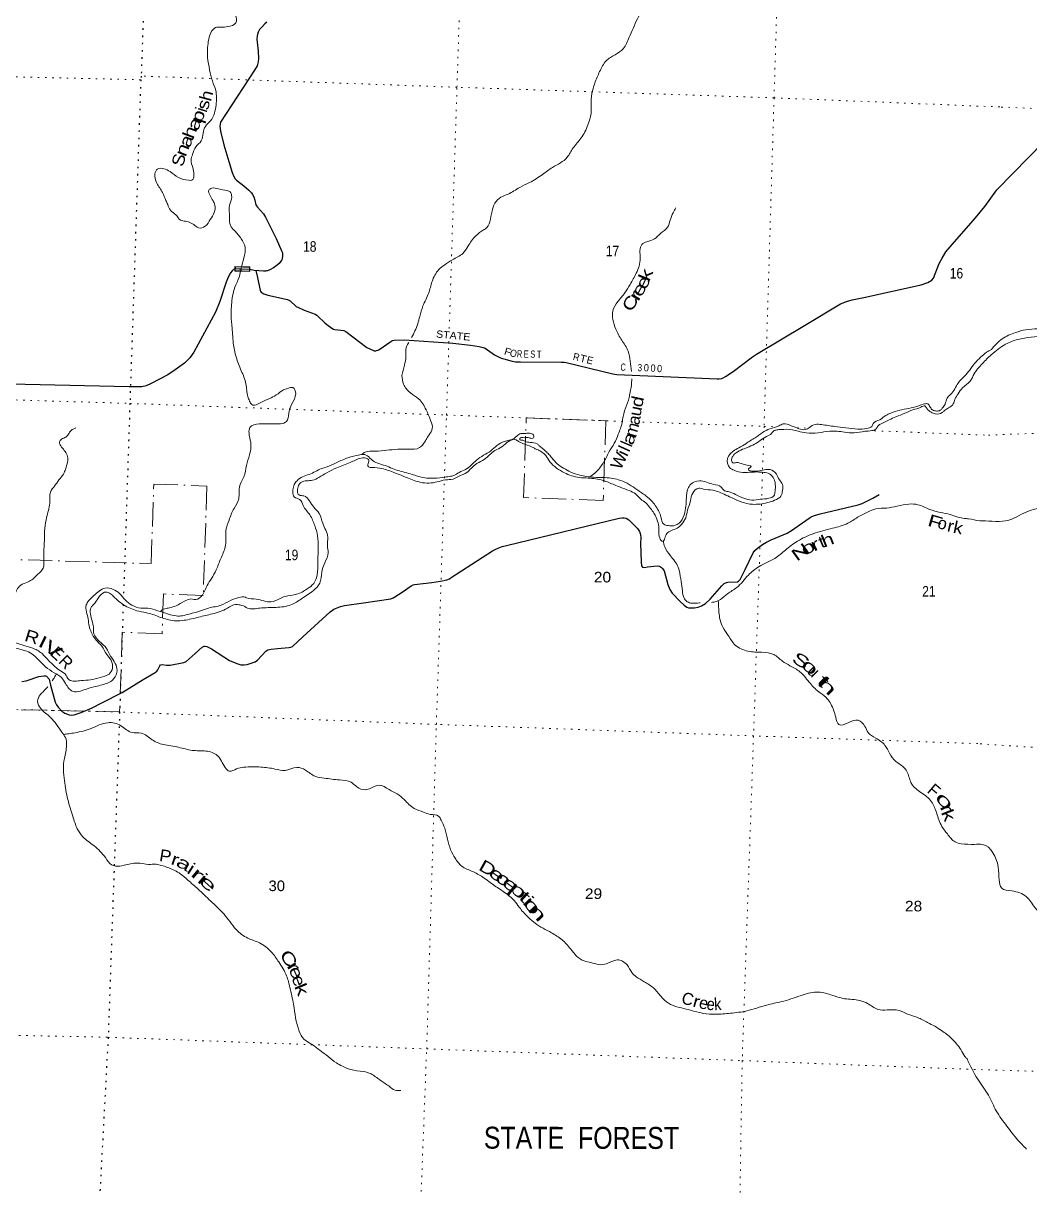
# Model space of a CAD drawing. Header units: feet. Extents: x -932108 to -739700, y 12311 to 202656.
# Drawn here: x -790731 to -774070, y 61012 to 80288 of the extents above; entities that cross this region are included whole.
import ezdxf
from ezdxf.enums import TextEntityAlignment as Align

# ---------------------------------------------------------------- set-up
doc = ezdxf.new("R2010")
doc.units = ezdxf.units.FT
doc.header["$LTSCALE"] = 80
doc.linetypes.add('DOT_DASHED', pattern=[7.7, 5, -1.2, 0.3, -1.2])
doc.linetypes.add('DOTTED', pattern=[1.5, 0.3, -1.2])
for name, color, linetype, lineweight in [('29', 7, 'Continuous', 25), ('30', 7, 'Continuous', 35), ('31', 7, 'Continuous', 13), ('39', 7, 'Continuous', 13), ('44', 7, 'DOT_DASHED', 13), ('6', 7, 'DOTTED', 25), ('7', 7, 'DOTTED', 13)]:
    doc.layers.add(name, color=color, linetype=linetype, lineweight=lineweight)
doc.layers.add('41', color=7, linetype='Continuous')

msp = doc.modelspace()

# ---------------------------------------------------------------- linework, layer by layer
at = {"layer": '29'}
for points in [[(-786696.52, 80308.99), (-786731.61, 80282.14), (-786778.1, 80231.58), (-786818.29, 80185.08), (-786845.12, 80139.65), (-786861.64, 80081.82), (-786861.97, 80026.89), (-786841, 79826.53), (-786838.93, 79703.9), (-786843.28, 79651.19), (-786861.64, 79586.19), (-786900.63, 79512.1), (-787467.24, 78649.15), (-787479.68, 78583.05), (-787466.57, 78499.92), (-787412.28, 78274.18), (-787346.86, 78057.6)], [(-774612.84, 77530.47), (-773572.84, 78598.8)], [(-787346.86, 78057.6), (-787273.76, 77815.59), (-787246.55, 77752.32), (-787221.79, 77715.15), (-787201.62, 77694.06), (-787078.28, 77596.92), (-786994.76, 77527.22), (-786953.51, 77483.59), (-786934.39, 77452.36), (-786914.27, 77413.64), (-786897.76, 77359.94), (-786880.11, 77285.4), (-786869.37, 77264.43), (-786852.35, 77242.23), (-786756.63, 77135.83), (-786722.32, 77077.01), (-786634.27, 76899.6), (-786545.92, 76725.08), (-786449.05, 76507.9), (-786441.63, 76486.39), (-786438.54, 76460.57), (-786440.6, 76431.66), (-786444.73, 76394.48), (-786451.95, 76373.84), (-786466.84, 76349.25), (-786494.26, 76313.95), (-786525.22, 76285.03), (-786589.2, 76241.66), (-786649.06, 76206.55), (-786685.92, 76191.72), (-786702.72, 76187.97), (-786723.36, 76183.85), (-786752.25, 76183.84), (-786909.19, 76197.65), (-786981.69, 76213.23), (-787123.94, 76218.37), (-787157.42, 76219.6), (-787211.85, 76222.14), (-787248.62, 76211.72), (-787272.35, 76190.03), (-787301.3, 76155.16), (-787339.43, 76087.81), (-787373.17, 76004.48), (-787475.39, 75681.48), (-787548.12, 75506.64), (-787906.12, 74845.96), (-787970.98, 74749.59), (-788061.72, 74661.97), (-788214.52, 74551.33), (-788340.5, 74468.25), (-788611.42, 74324.66), (-788697.47, 74286.99), (-788767.65, 74270.47), (-788832.92, 74268.03), (-788979.85, 74269.23), (-792179.3, 74341.52)], [(-786880.86, 76195.16), (-786854.98, 76079.25), (-786811.88, 75867.48), (-786805.44, 75851.66), (-786790.89, 75837.68), (-786775.17, 75826.03), (-786751.31, 75812.05), (-786729.76, 75802.73), (-786681.72, 75787.8), (-786358.36, 75714.19), (-786332.24, 75704.31), (-786311.79, 75692.06), (-786210.88, 75602.8), (-786174.41, 75581.38), (-786080.17, 75539.16), (-785899.06, 75470.7), (-785873.57, 75457.46), (-785853.66, 75442.74), (-785741.03, 75329.57), (-785707.54, 75301.77), (-785624.88, 75241.19), (-785595.54, 75227.42), (-785571.32, 75220.22), (-785425.79, 75201.58), (-785403.39, 75194.25), (-785388.53, 75186.44), (-785044.18, 74923.95), (-784983.96, 74894.02), (-784946.7, 74875.38), (-784919.92, 74866.06), (-784895.47, 74866.06), (-784882.96, 74869.52), (-784861.71, 74875.38), (-784844.25, 74883.53), (-784646.32, 75023.34), (-784632.35, 75030.33), (-784616.05, 75039.65), (-784592.77, 75041.98), (-784419.77, 75049.82), (-783622.36, 74994.58), (-783327.56, 74960.69), (-783182.85, 74937.13), (-783119.98, 74923.15), (-783085.67, 74910.15), (-782930.32, 74801.72), (-782854.52, 74760.05), (-782817.27, 74746.07), (-782753.69, 74726.83), (-782658.93, 74699.47), (-782579.76, 74685.49), (-782497.52, 74681.93), (-781827.14, 74680.21), (-781777.58, 74678.5), (-781744.98, 74671.51), (-780968.41, 74485.1), (-780905.99, 74475.25), (-779245.5, 74401.15), (-779209.2, 74403.55), (-779164.96, 74410.54), (-779146.33, 74419.86), (-779106.75, 74440.83), (-778977.48, 74526.44), (-778657.34, 74764.71), (-778591.33, 74809.08), (-777797.85, 75287.54), (-777204.34, 75643.14), (-777101.78, 75684.32), (-777008.74, 75713.04), (-776815.62, 75750.96), (-775868.38, 75956.54), (-775753.66, 75997.3), (-775688.46, 76034.58), (-775661.18, 76069.4), (-775568.34, 76311.67), (-775520.81, 76398.07), (-775455.61, 76505.25), (-775385.7, 76589.67), (-774968.65, 77070.09), (-774813.29, 77256.54), (-774612.84, 77530.47)], [(-779854.17, 70718.76), (-779790.2, 70654.37), (-779748.26, 70622.02), (-779715.66, 70610.37), (-779618.45, 70613.71), (-779557.32, 70624.35), (-779503.77, 70643), (-779436.24, 70682.61), (-779359.93, 70755.3), (-779169.15, 70976.92), (-779126.54, 71013.47), (-779091.61, 71032.12), (-779068.4, 71038.44), (-778909.14, 71044.25), (-778889.03, 71053.09), (-778865.75, 71078.72), (-778779.39, 71247.43), (-778649.19, 71522.81), (-778620.09, 71563.38), (-778578.18, 71598.33), (-778493.54, 71659.1), (-778426.82, 71700.85), (-778349.85, 71739.54), (-778084.39, 71848.85), (-778012.34, 71889.59), (-777721.6, 72096), (-777687.52, 72120.27), (-777650.26, 72134.25), (-777538.03, 72165.36), (-776909.79, 72318.32), (-776843.46, 72341.53), (-776665.31, 72429.08), (-776560.53, 72490.5)], [(-789428.1, 69037.7), (-789092.75, 69211.9), (-788747.15, 69427.41), (-788547.99, 69540.49), (-788520.99, 69564.11), (-788505.85, 69587.41), (-788472.09, 69650.33), (-788458.12, 69668.97), (-788432.5, 69673.63), (-788360.7, 69659.89), (-788297.45, 69664.31), (-788073.91, 69706.25), (-788034.45, 69721.45), (-787884.83, 69857.91), (-787771.2, 69962.55), (-787735.83, 69976.32), (-787717.64, 69976.53), (-787692.03, 69971.87), (-787614.57, 69930.98), (-787316.99, 69742.56), (-787194.89, 69689.94), (-787132.02, 69668.97), (-787101.75, 69666.64), (-787073.84, 69669.91), (-787027.23, 69675.96), (-786890.96, 69719.23), (-786852.59, 69743.54), (-786715.21, 69894.99), (-786682.82, 69918.32), (-786626.72, 69927.61), (-786523.02, 69940.16), (-786333.33, 69953.24), (-786303.06, 69960.23), (-786276.25, 69973.74), (-786103.75, 70131.66), (-785650.66, 70546.92), (-785587.04, 70587.03), (-785535.81, 70612.66), (-785477.6, 70635.96), (-785415.65, 70649.01), (-785098.06, 70692.75), (-784648.76, 70761.08), (-784605.57, 70775.77), (-784577.62, 70792.08), (-784457.86, 70868.36), (-784309.2, 70976.75), (-784278.41, 70990.14), (-784252.8, 70997.13), (-783969.08, 71031.93), (-783822.02, 71053.06), (-783717.23, 71076.36), (-783677.65, 71092.67), (-783646.17, 71113.64), (-782960.66, 71554.84), (-782910.4, 71581.99), (-782856.84, 71605.29), (-782805.62, 71626.26), (-782730.07, 71645.01), (-780866.46, 72095.11), (-780819.38, 72101.6), (-780784.45, 72103.93), (-780751.85, 72094.61), (-780706.36, 72066.79), (-780562.16, 71926.56), (-780528.31, 71873.26), (-780511.34, 71822.91), (-780507.36, 71770.74), (-780512.11, 71682.51), (-780504.68, 71369.38), (-780496.88, 71304.73), (-780479.4, 71284.46), (-780447.98, 71279.1), (-780394.71, 71288.23), (-780239, 71308.18), (-780196.5, 71300.07), (-780163.9, 71279.1), (-780147.6, 71262.79), (-780123.13, 71222.86), (-780058.38, 70996.48), (-780026.51, 70913.28), (-779988.74, 70854.21), (-779854.17, 70718.76)], [(-790756.38, 69393.99), (-790682.75, 69404.49), (-790470.95, 69475.11), (-790393.13, 69487.2), (-790365.19, 69487.2), (-790346.56, 69477.88), (-790304.65, 69431.27), (-790278.47, 69333.6), (-790205.65, 69048.83), (-790183.17, 69003.86), (-790155.62, 68965.26), (-790089.89, 68901.33), (-790040.36, 68869.75), (-789969.34, 68839.44), (-789928.59, 68834.79), (-789886.63, 68839.77), (-789771.42, 68876.73), (-789588.77, 68954.24), (-789428.1, 69037.7)]]:
    msp.add_lwpolyline(points, dxfattribs=at)
at = {"layer": '31'}
for p, q in [((-787227.46, 76262.56), (-786977.6, 76254.09)), ((-786977.6, 76254.09), (-786980.15, 76179.13))]:
    msp.add_line(p, q, dxfattribs=at)
msp.add_lwpolyline([(-786980.15, 76179.13), (-787230, 76187.6), (-787227.46, 76262.56)], dxfattribs=at)
msp.add_lwpolyline([(-786985.86, 76246.36), (-787219.73, 76254.29), (-787221.73, 76195.32), (-786987.87, 76187.39)], close=True, dxfattribs=at)
at = {"layer": '39'}
for points in [[(-783772.59, 84873.94), (-783866.91, 84824.37), (-783983.28, 84779.51), (-784114.22, 84785.54), (-784198.39, 84868.83), (-784250.38, 84949.12), (-784355.83, 84996.75), (-784498.18, 85025.32), (-784599.01, 85026.4), (-784690.2, 85013.05), (-784817.64, 84936.25), (-785021.33, 84807.3), (-785155.81, 84698.43), (-785265.28, 84550.45), (-785288.66, 84446.24), (-785278.7, 84246.17), (-785218.43, 84107.12), (-785151.35, 83927.5), (-785107.96, 83764.74), (-785159.04, 83612.96), (-785255.69, 83553.37), (-785402.75, 83559.9), (-785531.61, 83567.88), (-785549.81, 83566.42), (-785738.37, 83404.73), (-785908.32, 83323.17), (-786042.64, 83284.92), (-786074.76, 83289.94), (-786201.3, 83307.94), (-786292.86, 83282.5), (-786365.89, 83204.03), (-786459.44, 83114.08), (-786537.99, 82987.35), (-786593.31, 82894.21), (-786619.3, 82836.49), (-786589.85, 82744.79), (-786521.92, 82657.96), (-786475.79, 82583.9), (-786447.12, 82532.58), (-786314.91, 82502.29), (-786135.1, 82510.91), (-785946.16, 82488.97), (-785873.82, 82414.11), (-785900.04, 82283.76), (-785959.7, 82180.67), (-786036.61, 82041.78), (-786043.93, 81935.06), (-785985.19, 81812.19), (-785856.98, 81717.46), (-785773.06, 81626.11), (-785629.54, 81504.68), (-785530.36, 81384.6), (-785499.4, 81276.71), (-785574.87, 81184.19), (-785664.48, 81156.67), (-785778.8, 81178.34), (-785880.03, 81231.88), (-785948.52, 81300.57), (-786093.25, 81317.11), (-786251.36, 81227.13), (-786388.11, 81110.25), (-786518.74, 80995.21), (-786628.02, 80853.28), (-786687, 80772.36), (-786731.32, 80709.14), (-786756, 80693.76), (-786798.76, 80680.95), (-786904.64, 80714.46), (-787095.66, 80734.44), (-787194.61, 80731.42), (-787285.17, 80738.23), (-787344.12, 80723.9), (-787347.04, 80629.15), (-787275.83, 80518.01), (-787216.27, 80421.35), (-787214.14, 80294.16), (-787343.1, 80233.54), (-787450.35, 80222.71), (-787547.34, 80217.61), (-787628.74, 80129.31), (-787667.42, 79987.23), (-787679.59, 79723.27), (-787645.63, 79516.42), (-787600.84, 79333.44), (-787545.17, 79176.37), (-787532.59, 79060.97), (-787538.46, 78936.05), (-787566.87, 78799.71), (-787631.25, 78674.56), (-787716.86, 78580.33), (-787754.55, 78470.51)], [(-774396.44, 83820.95), (-774546.18, 83870.73), (-774714.91, 83894.07), (-774874.83, 83941.34), (-775052.71, 83995.22), (-775181.91, 84057.7), (-775274.06, 84078.68), (-775415.01, 84087.04), (-775553.88, 84097.35), (-775701.01, 84101.86), (-775815.82, 84107.4), (-775921.95, 84132.85), (-776003.65, 84165.62), (-776123.89, 84191.5), (-776249.8, 84229.67), (-776360.46, 84239.11), (-776504.43, 84215.28), (-776707.33, 84177.11), (-776815.39, 84140.06), (-776922.74, 84060.62), (-777137.01, 83915.86), (-777277.97, 83793.06), (-777419.77, 83708.63), (-777572.91, 83648.75), (-777802.14, 83607.35), (-777942.45, 83571.3), (-778192.74, 83435.71), (-778461.73, 83282.53), (-778699.22, 83104.18), (-778815.56, 82994.75), (-778880.32, 82857.51), (-778968.02, 82630.17), (-779032.96, 82486.88), (-779112.59, 82390.45), (-779240.84, 82287.44), (-779318.83, 82178.85), (-779458.73, 82090.32), (-779585.87, 82023.6), (-779640.5, 81952.63), (-779645.38, 81859.96), (-779629.79, 81776.76), (-779708.03, 81660.11), (-779835.39, 81389.59), (-779965.86, 81149.44), (-780084.13, 80977.52), (-780230.92, 80796.38), (-780379.55, 80621.36), (-780446.78, 80534.64), (-780476.18, 80497.2), (-780563.04, 80362.65), (-780636.53, 80203.48), (-780701.6, 80056.16), (-780798.2, 79867.44), (-780934.38, 79768.7), (-781080.71, 79668.26), (-781189.09, 79489.99), (-781269.69, 79296.73), (-781305.73, 79174.75), (-781332.1, 78973.78), (-781331.59, 78794.19), (-781385.8, 78606.18), (-781493.35, 78389.53), (-781629.57, 78224.22), (-781727.13, 78069.82), (-781970.36, 77901.73), (-782133.24, 77787.68), (-782353.3, 77651.16), (-782513.11, 77571.31), (-782706.17, 77460.2), (-782824.8, 77407.34), (-782922.63, 77309.45), (-782971.08, 77177.76), (-783008.79, 77001.35), (-783078.97, 76884.45), (-783109.76, 76867.24), (-783237.76, 76772.29), (-783370.33, 76594.75), (-783454.61, 76478.29), (-783623.23, 76374.5), (-783754.89, 76291.77), (-783852.22, 76210.01), (-783963.12, 76015.66), (-784021.67, 75817.7), (-784114.86, 75608.69), (-784166.63, 75434.73), (-784246.58, 75197.06), (-784302.41, 75089.1)], [(-771841.26, 78747.77), (-772284.41, 78658.19), (-772546.87, 78704.71), (-772946.34, 78806.99), (-773021, 78755.4), (-773145.41, 78618.98), (-773289.51, 78392.51), (-773340.2, 78130.13), (-773357.47, 77896.71), (-773548.87, 77544.95), (-773647.62, 77342.96), (-773827.5, 77129.98), (-773831.39, 77031.25), (-773688.64, 76813.83), (-773487.8, 76586.07), (-773117.38, 76412.27), (-772971.95, 76416.71), (-772821.58, 76392.71), (-772643.51, 76252.61), (-772500.72, 76087.65), (-772505.37, 75918.32), (-772595.3, 75786.61), (-772674.46, 75569.73), (-772850.02, 75415.11), (-773119.81, 75326.71), (-773727.04, 75225.17), (-774134.99, 75214.78), (-774303.49, 75168.16), (-774524.2, 75066.25), (-774704.57, 74888.04)], [(-771850.75, 78653.88), (-772303.78, 78576.21), (-772751.94, 78569.39), (-773003.82, 78577.16), (-773091.23, 78560.37), (-773179.81, 78462.91), (-773217.22, 78230.28), (-773211.45, 78018.18), (-773274.26, 77806.71), (-773395.69, 77541.02), (-773493.92, 77403.58), (-773697.22, 77159.23), (-773731.73, 77051.6), (-773708.4, 76978.05), (-773580.18, 76801.54), (-773444.42, 76663.09), (-772969.96, 76467.09), (-772869, 76469.22), (-772758.18, 76414.47), (-772467.17, 76171.1), (-772407.63, 76043.68), (-772431, 75911.4), (-772464.12, 75787.57), (-772497.64, 75653.67), (-772620.83, 75497.02), (-772747.89, 75344.55), (-772981.42, 75254.74), (-773385.28, 75143.29), (-773820.44, 75107.72), (-774266.39, 75054.41), (-774469.23, 74975.52), (-774706.8, 74800.09)], [(-787754.55, 78470.51), (-787784.66, 78344.31), (-787874.56, 78242.14), (-787928.8, 78118.7), (-787953.89, 78024.64), (-787925.38, 77902.7), (-787907, 77779.05), (-787941.98, 77691.34), (-787990.47, 77688.79), (-788162.49, 77736.44), (-788300.71, 77833.49), (-788406.16, 77881.12), (-788509.25, 77874.19), (-788551.92, 77798.82), (-788520.5, 77640.47), (-788424.39, 77486.19), (-788369.92, 77355.38), (-788339.79, 77285.85), (-788296.24, 77193.72), (-788203.81, 77116.23), (-788127.82, 77029.15), (-788047.71, 77010.55), (-787949.76, 76981.32), (-787908.12, 76957.85), (-787829.12, 76902.96), (-787719.36, 76929.86), (-787635.26, 77040.28), (-787569.12, 77157.3), (-787559.34, 77278.07), (-787589.35, 77351.63), (-787639.14, 77437.9), (-787658.69, 77523.25), (-787613.24, 77558.17), (-787496.59, 77546.53), (-787356.2, 77520.03), (-787308.45, 77498.39), (-787280.89, 77410.78), (-787315.23, 77278.66), (-787315.34, 77078.9), (-787301.49, 76939.25), (-787235.45, 76856.51), (-787124.62, 76721.96), (-787060.26, 76584.79), (-787080.03, 76401.78), (-787121.47, 76235.58), (-787158.31, 76087.39), (-787228.09, 75918.02), (-787283.46, 75627.14), (-787288.91, 75385.17), (-787277.85, 75285.96), (-787254.56, 74994.68), (-787207.17, 74765.22), (-787121.42, 74536.6), (-787045.38, 74320.39), (-787013.62, 74107.54), (-786983.61, 74033.98), (-786947.06, 73976.37), (-786788.49, 74015.9), (-786542.73, 74135.48), (-786425.18, 74218.64), (-786353.77, 74244.7), (-786268.63, 74258.23), (-786221.29, 74157.91), (-786287.03, 73988.42), (-786334.39, 73826.43), (-786370.62, 73698.4), (-786474.71, 73659.22), (-786656.28, 73658.73), (-786827.84, 73655.92), (-786978.9, 73598), (-786993.86, 73505.64), (-786966.34, 73351.44), (-786962.9, 73266.59), (-786986.85, 73144.24), (-787034.71, 72966.13), (-787080.73, 72781.9), (-787125.86, 72692.48), (-787157.09, 72530), (-787164.67, 72415.22), (-787242.13, 72258.19), (-787324.75, 72065), (-787376.39, 71895.07), (-787375.01, 71743.69), (-787386.86, 71620.97), (-787461.42, 71427.53), (-787537.86, 71238.19), (-787614.83, 71097.28), (-787687.02, 70980.45), (-787745.36, 70855.12), (-787847.28, 70755.33), (-787962.1, 70760.87)], [(-779931.36, 77231.87), (-779972.14, 77152.41), (-780022.41, 77026.83), (-780066.33, 76911.14), (-780178.33, 76811.67), (-780282.08, 76718), (-780410.61, 76671.49), (-780488.62, 76627.47), (-780522.09, 76523.58), (-780517.82, 76400.36), (-780535.97, 76269.76), (-780583.98, 76152.18), (-780684.54, 75965.6), (-780771.53, 75827.02), (-780888.99, 75681.3), (-780972.44, 75526.47), (-780968.73, 75385.12), (-780921.18, 75226.27), (-780823.93, 75043.71), (-780716.6, 74860.83), (-780681.39, 74694.3), (-780661.76, 74525.54)], [(-784349.48, 75003.56), (-784387.87, 74933.03), (-784396.81, 74773.9), (-784421.5, 74627.36), (-784465.08, 74457.18)], [(-774703.74, 74888.51), (-774784.31, 74842.4), (-774881.71, 74758.63), (-774981.62, 74658.78), (-775063.7, 74548.3), (-775151.58, 74446.07), (-775253.94, 74332.18), (-775309.39, 74235.01), (-775380.84, 74142.36), (-775437.18, 74081.54), (-775470.39, 73985.7), (-775516.91, 73916.51), (-775550.27, 73881.21), (-775613.19, 73869.01), (-775677.18, 73887.12), (-775718.08, 73934.78), (-775758.78, 73988.49), (-775833.66, 73980.7), (-775927.43, 73949.27), (-776071.76, 73913.34), (-776221.96, 73883.64), (-776366.67, 73835.62), (-776452.62, 73795.88), (-776551.6, 73726.27), (-776660.53, 73661.01), (-776684.13, 73615.32), (-776767.94, 73579.55), (-776915.43, 73571.97), (-777114.52, 73592.2), (-777299.44, 73614.01), (-777514.34, 73644.81), (-777617.13, 73647.96), (-777717.5, 73598.57), (-777783.17, 73562.25), (-777889.61, 73577.62), (-778017.23, 73625.92), (-778149.44, 73656.21), (-778223.05, 73624.16), (-778371.79, 73576.26), (-778492.68, 73515.4), (-778614.39, 73428.33), (-778696.62, 73378.39), (-778770.79, 73328.2), (-778883.75, 73263.06), (-778978.39, 73203.41), (-779040.78, 73142.77), (-779075.95, 73049.01), (-779067.67, 72990.24), (-779037.11, 72934.82), (-778963.91, 72888.19), (-778819.73, 72853.5), (-778660.2, 72858.7), (-778521.02, 72858.47), (-778422.57, 72845.36), (-778343.14, 72804.59), (-778295.24, 72722.41), (-778281.3, 72651.36), (-778284.59, 72544.52), (-778305.16, 72466.45), (-778387.14, 72424.58), (-778530.85, 72408.8), (-778670.47, 72394.93), (-778802.68, 72425.21), (-778939.88, 72489.95), (-779063.53, 72536.11), (-779135.46, 72558.5), (-779176.23, 72610.19), (-779303.97, 72654.46), (-779421.82, 72692.38), (-779538.15, 72714.1), (-779683.17, 72656), (-779727.8, 72582.71), (-779752.49, 72436.17), (-779762.95, 72293.23), (-779791.49, 72152.86), (-779874.5, 72012.14), (-779938.1, 71977.77), (-780055.24, 71973.29), (-780127.17, 71995.67), (-780173.89, 72116.15), (-780253.43, 72284.05), (-780313.49, 72364.58), (-780425.32, 72466.88), (-780575.44, 72570.36), (-780697.97, 72652.81), (-780845.12, 72721.89), (-781095.86, 72767.91), (-781293.37, 72773.97), (-781516.27, 72807.03), (-781666.05, 72856.02), (-781787, 72924.29)], [(-774706.8, 74800.09), (-774756.76, 74754.79), (-774835.95, 74672.48), (-774911.06, 74592.05), (-774986.91, 74487.43), (-775055.19, 74366.44), (-775179.66, 74255.24), (-775253.31, 74156.61), (-775308.63, 74063.47), (-775335.18, 73987.61), (-775411.86, 73921.36), (-775479.8, 73877.03), (-775521.16, 73844), (-775632.82, 73821.19), (-775702.49, 73851.57), (-775771.28, 73910.18), (-775804.24, 73953.56), (-775871.43, 73933.43), (-776003.92, 73889.06), (-776136.79, 73832.6), (-776283.82, 73774.56), (-776398.37, 73723.59), (-776527.45, 73658.94), (-776578.95, 73624.2), (-776612.82, 73572.78), (-776682.27, 73544.64), (-776801.61, 73534.18), (-776977.95, 73507.3), (-777136.91, 73520.24), (-777378.51, 73535.72), (-777572.98, 73509.4), (-777770.74, 73507.39), (-777901.06, 73533.58), (-777999.13, 73558.78), (-778188.57, 73564.59), (-778255.33, 73558.57), (-778312.51, 73536.1), (-778346, 73496.78), (-778426.21, 73446.77), (-778533.13, 73381.45), (-778625.81, 73319.72), (-778744.44, 73266.86), (-778850.67, 73223.7), (-778906.08, 73193.12), (-778955.57, 73158.32), (-778987.05, 73118.93), (-779004.72, 73069.02), (-779001.63, 73038.66), (-778984.3, 73011.9), (-778925.66, 73016.15), (-778815.56, 72988.57), (-778721.34, 72969.53), (-778679.51, 72952.11), (-778714.71, 72922.92), (-778727.55, 72899.1), (-778669.78, 72875.14), (-778544.58, 72879.37), (-778437.02, 72900.28), (-778366.42, 72900.14), (-778263.79, 72826.37), (-778214.25, 72732.03), (-778164.15, 72655.84), (-778161.28, 72552.84), (-778188.26, 72462.87), (-778293.35, 72391.43), (-778411.55, 72352.68), (-778531.26, 72330.12), (-778660.5, 72326.01), (-778836.92, 72361.69), (-778974.24, 72422.4), (-779101.61, 72478.77), (-779317.03, 72558.01), (-779467.69, 72578.77), (-779550.01, 72591.38), (-779649.29, 72511.7), (-779685.46, 72385.69), (-779732.69, 72227.73), (-779764.76, 72103.61), (-779832.8, 71990.68), (-779907.34, 71928.4), (-780001.23, 71892.94), (-780075.4, 71842.75), (-780110.14, 71763.1), (-780146.08, 71709.73), (-780194.72, 71767.72), (-780207.36, 71881.1), (-780216.22, 71986.3), (-780252.86, 72106.47), (-780290.93, 72180.27), (-780347.07, 72256.65), (-780422.81, 72351.79)], [(-784465.08, 74457.18), (-784435.17, 74315.02), (-784322.63, 74170.33), (-784188.45, 74073.39), (-784062.92, 73891.98), (-783983.99, 73703.92), (-783959.51, 73582.11), (-784013.25, 73474.79), (-784110.81, 73320.4), (-784169.04, 73263.67), (-784357.41, 73239.18), (-784532.99, 73236.49), (-784711.03, 73219.75), (-784905.19, 73203.51), (-785071.08, 73188.42), (-785128.37, 73150.26)], [(-780657, 74400.06), (-780663.29, 74300.27), (-780692.57, 74135.71), (-780713.45, 74047.57), (-780779.32, 73874.04), (-780817.66, 73677.48), (-780880, 73487.7), (-780947.2, 73336.41), (-781034.49, 73187.75), (-781132.92, 73005.13), (-781250.45, 72857.4), (-781333.11, 72793.35), (-781357.62, 72780.59)], [(-789859.74, 73593.5), (-789906.84, 73570.73), (-789954.43, 73531.83), (-789990.56, 73472.41), (-790044.33, 73429.67), (-790110.07, 73391.33), (-790131.53, 73349.61), (-790097.55, 73273.91), (-790037.31, 73199.42), (-789999.49, 73117.55), (-789998.32, 73024.7), (-790032.16, 72908.7), (-790067.01, 72825.03), (-790140.6, 72728.41), (-790214.37, 72625.75), (-790279.9, 72528.89), (-790290.76, 72438.42), (-790296.69, 72311.48), (-790322.46, 72195.24), (-790352.64, 72067.03), (-790378.7, 71876.14), (-790381.35, 71724.88), (-790389.8, 71581.88), (-790391.43, 71398.31), (-790401.45, 71269.48), (-790487.32, 71167.19), (-790630.11, 71050.5), (-790746.6, 71001.61), (-790827.5, 70929.43), (-790883.48, 70749.55), (-790920.46, 70597.33), (-790977.52, 70447.74), (-791046.24, 70312.64), (-791082.31, 70255.23), (-791105.57, 70212.06)], [(-781787, 72924.29), (-781893.66, 72998.19), (-781979.47, 73093.63), (-782028.12, 73151.62), (-782086.96, 73205.89), (-782132.13, 73245.61), (-782189.09, 73295.79), (-782222.48, 73325.06), (-782340.7, 73350.88), (-782426.87, 73369.66), (-782474.74, 73387.27), (-782510.89, 73392.42), (-782510.21, 73414.59), (-782437.16, 73428.49), (-782386.65, 73430.98), (-782326.5, 73419.05), (-782294.25, 73418.06), (-782282.62, 73468.15), (-782352.16, 73502.56), (-782432.96, 73498.99), (-782509.8, 73493.27), (-782580.19, 73434.9), (-782688.62, 73385.76), (-782763.81, 73367.89), (-782888.99, 73299.08), (-782992.62, 73209.44), (-783109.86, 73136.36), (-783227.34, 73055.22), (-783318.63, 72973.27), (-783407.53, 72903.35), (-783513.95, 72854.15), (-783604.31, 72802.44), (-783673.39, 72786.4), (-783786.81, 72771.72), (-783980.97, 72755.47), (-784119.72, 72769.82), (-784291.68, 72819.48), (-784533.67, 72887.43), (-784766.99, 72975.3), (-784892.77, 73017.49), (-784973.79, 73072.44), (-785054.37, 73141.49), (-785161.18, 73144.77), (-785356.34, 73096.27), (-785542.41, 73015.21), (-785701.91, 72945.44), (-785793.6, 72915.97), (-785996.23, 72821.29), (-786106.37, 72782.3), (-786199.18, 72716.54), (-786245.5, 72653.39), (-786266.32, 72567.26), (-786262.82, 72484.43), (-786243.79, 72447.52), (-786156.29, 72406.5), (-786096.86, 72305.81), (-785986.71, 72149.08), (-785905.33, 71975.07), (-785860.23, 71802.18), (-785849.89, 71614.21), (-785855.31, 71307.67), (-785877.65, 71106.58), (-785922.78, 71017.16), (-786030.5, 70925.63), (-786206.74, 70836.2), (-786397.5, 70799.67), (-786487.42, 70762.07), (-786626.14, 70711.84), (-786874.93, 70755.79), (-787035.6, 70778.88), (-787053.49, 70787.5), (-787160.56, 70782.71), (-787301.3, 70732.54), (-787452.92, 70656.48), (-787662.19, 70608.42), (-787794.8, 70560.02), (-787981.96, 70509.26), (-788093.8, 70480.4), (-788198.79, 70477.57), (-788326.96, 70507.73), (-788506.79, 70563.69), (-788666.91, 70604.92), (-788785.81, 70608.56), (-788931.69, 70653.39), (-789043.96, 70741.58), (-789137.46, 70849.37), (-789242.29, 70917.15), (-789376.76, 70939.43), (-789473.1, 70889.93), (-789562.19, 70813.96), (-789651.65, 70725.91)], [(-780422.81, 72351.79), (-780509.69, 72412.97), (-780593.8, 72498.28), (-780699.06, 72551.95), (-780848.6, 72609), (-781037.88, 72685.42), (-781133.63, 72720.64), (-781253.87, 72746.53), (-781380.53, 72760.5), (-781525.51, 72768.98), (-781653.69, 72799.14), (-781771.23, 72847.13), (-781903.96, 72925.86), (-782011.69, 73030.05), (-782079.12, 73133.01), (-782229.31, 73234.47), (-782281.02, 73258.25), (-782424.33, 73321.16), (-782520.01, 73358.39), (-782573.49, 73390.3), (-782699.25, 73367.92), (-782806.91, 73278.41), (-782921.83, 73215.34), (-783010.79, 73143.41), (-783099.88, 73067.45), (-783220.96, 73000.54), (-783312.06, 72924.64), (-783386.98, 72850.26), (-783513.8, 72793.61), (-783652.77, 72735.32), (-783707.31, 72732.96), (-783847.37, 72704.97), (-783977.29, 72678.69), (-784124.41, 72683.2), (-784340.21, 72750.35), (-784583.29, 72848.6), (-784794.99, 72917.64), (-784957.86, 72934.74), (-785016, 72946.61), (-785027.03, 72981.25), (-785008.67, 73053.33), (-785032.05, 73080.28), (-785138.68, 73089.6), (-785318.46, 73016.42), (-785541.06, 72928.41), (-785704.9, 72848.68), (-785836.43, 72769.98), (-785940.71, 72724.76), (-786041.91, 72713.73), (-786123.21, 72694.03), (-786164.77, 72654.95), (-786191.56, 72571.02), (-786189.27, 72514.45), (-786166.08, 72481.46), (-786083.89, 72464.82), (-785993.54, 72385.37), (-785920.25, 72276.18), (-785830.65, 72172.54), (-785773.09, 72011.37), (-785691.38, 71782.88), (-785695.79, 71639.75), (-785681.2, 71524.29), (-785740.77, 71358.64), (-785789.96, 71202.76), (-785821.82, 71020.12), (-785928.52, 70896.27), (-786126.41, 70759.07), (-786298.88, 70661.46), (-786546.31, 70618.6), (-786812.96, 70606.59), (-787016.64, 70608.8), (-787110.12, 70652.02), (-787146.21, 70659.18), (-787218.58, 70667.46), (-787351.57, 70606.96), (-787600.62, 70511.69), (-787828.21, 70458.14), (-788067.89, 70404.95), (-788207.32, 70397.12), (-788429.79, 70444.29), (-788647.35, 70519.57), (-788819.68, 70557.14), (-789042.91, 70644.69), (-789241.74, 70804.14), (-789304.68, 70856.51), (-789384.98, 70869.06), (-789488.86, 70771.36), (-789562.51, 70672.73), (-789608.53, 70619.66), (-789617.99, 70508.97), (-789591.24, 70395.15)], [(-774806.3, 72052.39), (-774363.37, 72081.7), (-774206.94, 72160.38), (-773879.87, 72268.76), (-773710.34, 72270.25), (-773395.11, 72231.77), (-773209.4, 72388.02), (-773042.42, 72478.39), (-772620.06, 72496.3), (-772243.42, 72582.57), (-771759.31, 72682.83), (-771441.97, 72749.21), (-771100.98, 72903.46), (-770859.76, 72932.44), (-770488.09, 72687.96), (-770446.86, 72454.29), (-770259.52, 72447.02), (-769862.01, 72653.56), (-769638.54, 72743.76), (-769495.12, 72748.28), (-769146.7, 72579.37), (-768881.73, 72494.42), (-768353.39, 72488.03), (-767994.51, 72482.16), (-767773.93, 72396.92), (-767458.32, 72112.24), (-767134.86, 71924.12), (-766699.71, 71703.41), (-766234.74, 71471.45), (-766032.02, 71342.5), (-765927.38, 71233.51)], [(-774801.32, 72052.35), (-774894.56, 72053.17), (-775085.21, 72085.25), (-775147.5, 72093.21), (-775261.88, 72112.86), (-775385.65, 72154.99), (-775551.94, 72192.38), (-775727.92, 72242.16), (-775919.22, 72318.65), (-776068.17, 72329.27), (-776264.91, 72294.95), (-776439.35, 72263.97), (-776619.34, 72249.31), (-776741.82, 72202.62), (-776918.13, 72111.18), (-777080.58, 72011.23), (-777335.3, 71928.24), (-777652.75, 71839.1), (-777912.74, 71715.92), (-778115.04, 71566.75), (-778288.68, 71430.83), (-778551.07, 71295.61), (-778726.92, 71153.7), (-778918.8, 70949.73), (-779071.29, 70845.45), (-779189.16, 70752.21), (-779279.2, 70710.58), (-779338.15, 70702.41)], [(-779525.24, 70692.66), (-779535.96, 70692.22), (-779661.17, 70687.99), (-779739.08, 70712.57), (-779795.48, 70780.89), (-779823.06, 70933.07), (-779846.49, 71089.15), (-779888.95, 71282.14), (-780018.2, 71473.76), (-780112.47, 71621.93), (-780135.14, 71721.3)], [(-789591.24, 70395.15), (-789568.09, 70295.57), (-789561.5, 70182.38), (-789466.66, 70052.35), (-789353.13, 69939.91), (-789284.43, 69812.7), (-789207.48, 69691.29), (-789178.78, 69575.4), (-789229.36, 69439.74), (-789346.79, 69360.61), (-789562.35, 69304.67), (-789727.33, 69253.23), (-789847.3, 69222.6), (-789913.62, 69230.69), (-790030.69, 69359.38), (-790100.26, 69458.37), (-790218.88, 69536.66), (-790361.06, 69635.86), (-790449.21, 69721.29), (-790564.82, 69831.77), (-790673.86, 69893.63), (-790749.76, 69918.16), (-790853.82, 69945.56), (-791008.41, 70035.04), (-791139.37, 70105.65), (-791244.9, 70215.82), (-791312.37, 70252.2), (-791412.46, 70277.46), (-791808.77, 70378.39), (-792210.63, 70495.64), (-792356.44, 70542.48), (-792589.26, 70646.47), (-792759.41, 70754.59), (-792951.86, 70859.37), (-793128.05, 70967.67), (-793292.53, 71063.52), (-793400.12, 71107.17), (-793605.13, 71131.62), (-793790.48, 71139.32), (-793929.52, 71079.01), (-793967.72, 71017.63), (-794015.08, 70855.64), (-794013.7, 70704.27), (-793961.46, 70632.04), (-793852.85, 70556.07), (-793797.02, 70469.61), (-793746.49, 70407.53), (-793680.82, 70312.7), (-793548.9, 70207.77), (-793477.59, 70165.22), (-793267.09, 70122.45), (-793066.82, 70140.52), (-792884.51, 70165.2), (-792691.09, 70157.25), (-792583.75, 70105.54), (-792460.83, 69970.61), (-792412.72, 69829.91), (-792417.97, 69725.15), (-792402.85, 69561.24), (-792394.15, 69385.43), (-792437.76, 69148.67), (-792485.12, 68986.68), (-792524.36, 68826.46), (-792603.62, 68742.12), (-792747, 68671.86), (-792896.67, 68593.72), (-793072.82, 68572.89), (-793338.91, 68579.03), (-793479.4, 68536.93), (-793625.94, 68495.01), (-793733.38, 68478.13), (-793948.59, 68498.85), (-794166.34, 68568.08), (-794358.51, 68616.34), (-794474.59, 68646.13), (-794676.07, 68654.33), (-794832.9, 68671.24), (-794995.17, 68773.07), (-795076.34, 68888.55), (-795170.14, 69117.42), (-795203.34, 69283.9), (-795239.81, 69474.69), (-795252.85, 69640.55), (-795263.01, 69834.56), (-795295.14, 70035.31), (-795388.27, 70286.35), (-795481.08, 70547.47), (-795523.54, 70740.46), (-795573.46, 71018.43), (-795597.48, 71220.95), (-795588.6, 71378.06)], [(-789651.65, 70725.91), (-789687.9, 70662.45), (-789683.51, 70543.26), (-789656.82, 70427.43), (-789640.4, 70305.86), (-789623.87, 70252.89), (-789584.29, 70162.9), (-789526.38, 70078.39), (-789432.68, 69976.65), (-789348.11, 69840.88), (-789278.48, 69743.91), (-789254.24, 69614.03), (-789311.77, 69514.9), (-789456.66, 69460.83), (-789619.39, 69417.39), (-789770.98, 69407.92), (-789880.24, 69397.14), (-789972.27, 69422.16), (-790039.94, 69517.05), (-790142.69, 69586.79), (-790219.37, 69651.69), (-790311.54, 69737.24), (-790393.45, 69828.54), (-790539.6, 69929.87), (-790683.34, 69978.67), (-790771.34, 70003.56), (-790906.95, 70054.13), (-791037.36, 70142.87), (-791091.98, 70203.07), (-791165.43, 70241.64), (-791255.26, 70272.64), (-791358.75, 70318.19), (-791478.68, 70354.15), (-791641.95, 70423.72), (-791764.14, 70451.68), (-791909.65, 70508.6), (-792047.96, 70537.06), (-792234.4, 70575.06), (-792332.41, 70602.28), (-792502.68, 70706.37), (-792546.21, 70733.93), (-792585.96, 70753.31), (-792746.66, 70840.97), (-792911.85, 70979.21), (-793087.09, 71053.18), (-793219.82, 71131.91), (-793366.78, 71207.04), (-793430.84, 71223.13), (-793725.21, 71228.12), (-793842.6, 71215.57), (-793941.14, 71160.08), (-794029.27, 71049.78), (-794082.82, 70948.52), (-794131.52, 70808.77), (-794121.66, 70735.82), (-794085.3, 70672.16), (-794013.03, 70595.28), (-793922.25, 70529.95), (-793871.47, 70475.93), (-793809.21, 70401.38), (-793788.66, 70348.29), (-793827.01, 70347.45), (-793932.21, 70403.14), (-794010.9, 70468.1), (-794071.2, 70540.57), (-794128.34, 70584.7), (-794152.62, 70516.84), (-794073.16, 70411.49), (-793962.42, 70339.49), (-793837.06, 70283.19), (-793760.98, 70264.71), (-793686.72, 70252.35), (-793614.33, 70179.51), (-793539.79, 70110.63), (-793403.43, 70084.26), (-793209.71, 70086.39), (-793051.88, 70101.73), (-792902.43, 70107.24), (-792727.16, 70099.84), (-792641.93, 70050.82), (-792592.85, 70006.94), (-792556.86, 69931.18), (-792503.1, 69842.77), (-792487.51, 69759.56), (-792492.23, 69606.36), (-792486.95, 69450.83), (-792512.63, 69272.03), (-792527.25, 69125.18), (-792544.57, 68956.22), (-792598.68, 68836.81), (-792620.02, 68799.13)], [(-787962.1, 70760.87), (-788064.23, 70719.61), (-788201.69, 70645.13), (-788311.64, 70612.18), (-788384.75, 70596.26), (-788427.51, 70583.45), (-788458.93, 70548.99)], [(-774985.58, 66695.23), (-775206.71, 66707.55), (-775302.64, 66736.72), (-775431.74, 66867.8), (-775522.67, 66993.67), (-775612.63, 67216.37), (-775693.69, 67400.45), (-775870.41, 67557.2), (-776023.51, 67695.07), (-776060.9, 67791.05), (-776140.44, 67958.95), (-776290.26, 68072.5), (-776391.08, 68204.73), (-776465.76, 68334.14), (-776619.35, 68455.88), (-776745.6, 68548.54), (-776796.97, 68648.98), (-776910.81, 68751.34), (-777075.49, 68709.98), (-777227.76, 68678.33), (-777280.53, 68799), (-777362.43, 69021.45), (-777420.28, 69107.97), (-777538.4, 69202.39), (-777701.08, 69356.69), (-777872.59, 69551.62), (-778038.89, 69653.57), (-778163.62, 69730.04), (-778307.51, 69839.37), (-778502.07, 69875.61), (-778735.49, 69894.87), (-778944.24, 69994.09), (-779060.38, 70153.02), (-779150.93, 70290.98), (-779210.85, 70506.71), (-779219.27, 70626.01), (-779225.48, 70729.68)], [(-790250.6, 69405.24), (-790213.06, 69463.84), (-790186.87, 69515.73)], [(-784481.11, 62623.38), (-784571.74, 62628.18), (-784680.6, 62696.08), (-784826.81, 62795.4), (-784973.03, 62894.72), (-785100.89, 62934.96), (-785311.7, 62967.65), (-785447.19, 63022.25), (-785548.3, 63079.83), (-785682.3, 63182.81), (-785822.28, 63287.99), (-785968.25, 63395.37), (-786079, 63467.37), (-786163.57, 63603.14), (-786256.77, 64047.89), (-786316.83, 64324.15), (-786371.33, 64519.53), (-786501.41, 64749.51), (-786621.45, 64912.59), (-786818.51, 65063.92), (-787015.73, 65144.62), (-787205.05, 65285.61), (-787407, 65539.99), (-787630.16, 65760.72), (-787839.9, 65958.84), (-788006.85, 66105.2), (-788152.51, 66222.66), (-788349.36, 66315.46), (-788533.41, 66365.5), (-788656.47, 66365.23), (-788847.44, 66387.23), (-789060.36, 66351.39), (-789206.09, 66335.68), (-789269.96, 66357.81), (-789371.21, 66475.93), (-789556.89, 66669.28), (-789743.81, 66822.3), (-789836.57, 66954.29), (-789910.91, 67160.36), (-789993.08, 67439.32), (-790050.01, 67751.8), (-790066.52, 67935.92), (-790050.79, 68119.06), (-790013.78, 68337.86), (-790034.05, 68465.61), (-790091.84, 68554.14), (-790279.99, 68798.01), (-790440.9, 68944.19), (-790493.72, 69062.84), (-790450, 69172.47), (-790356.2, 69270.49), (-790324.75, 69308.98)], [(-775107.78, 63143.97), (-775143.84, 63186.61), (-775211.02, 63297.63), (-775366.66, 63484), (-775528.07, 63614.05), (-775759.95, 63748.28), (-775928.89, 63830.14), (-776092.54, 63887.61), (-776231.87, 63948.38), (-776429.38, 63954.44), (-776582.43, 63963.17), (-776752.89, 64061.21), (-776882.46, 64111.59), (-777133.7, 64141.49), (-777361.71, 64204.98), (-777596.33, 64250.51), (-777868.57, 64188.23), (-778178.14, 64092.8), (-778423.99, 64035.77), (-778753.78, 63938.94), (-779025.27, 63900.85), (-779269.88, 63884.14), (-779473.19, 63898.44), (-779757.44, 63969.71), (-780049.02, 64065.41), (-780176.6, 64180.3), (-780299.4, 64319.25), (-780451.54, 64422.79), (-780582.13, 64505.49), (-780654.65, 64574.3), (-780735.5, 64699.86), (-780900.35, 64783.61), (-781073.77, 64720.32), (-781205.33, 64706.19), (-781333.39, 64740.39), (-781447.58, 64766.08), (-781570.17, 64846.52), (-781669.41, 64964.57), (-781811.99, 65116.24), (-781985.93, 65232.55), (-782259.39, 65392.27), (-782361.58, 65480.15), (-782502.15, 65631.76), (-782581.54, 65739.12), (-782738.48, 65883.15), (-782928.17, 66012.05), (-783123.52, 66153.23), (-783302.11, 66249.51), (-783468.98, 66333.32), (-783581.83, 66467.93), (-783656.2, 66607.42), (-783707.22, 66784.54), (-783754.15, 66963.54), (-783812.65, 67094.47), (-783856.89, 67164.43), (-783993.19, 67192.82), (-784103.04, 67228.48), (-784258.44, 67291.76), (-784425.45, 67436.1), (-784539.55, 67530.4), (-784676.5, 67603.2), (-784839.64, 67676.81), (-784976.35, 67626.52), (-785067.98, 67599.06), (-785209.64, 67649.82), (-785304.14, 67725.35), (-785498.64, 67763.6), (-785747.92, 67791.42), (-785898.27, 67822.26), (-786060.48, 67926.1), (-786202.4, 67968.79), (-786397.55, 67920.3), (-786564.27, 67943.57), (-786797.31, 67974.93), (-787079.77, 67973.5), (-787199.61, 67946.9), (-787317.81, 67908.15), (-787386.61, 67966.76), (-787519.58, 68168.58), (-787706.97, 68240.91), (-787936.6, 68251.99), (-788158.94, 68303.19), (-788413.71, 68349.34), (-788598.91, 68427.66), (-788779.07, 68538.11), (-788930.1, 68546.77), (-789114.24, 68659.36), (-789332.55, 68710.45), (-789607.86, 68613.96), (-789874.3, 68543.44), (-789977.71, 68526.43), (-790063.75, 68515.29)], [(-774985.58, 66695.23), (-774849.98, 66696.53), (-774592.25, 66325.31), (-774574.64, 66106.68), (-774533.55, 65971.9), (-774367.94, 65925.11), (-774125.6, 65828.93), (-773983.36, 65649.87), (-773628.7, 65280.93), (-773232.34, 64843.79), (-773077.28, 64785.31), (-772835.79, 64769.87), (-772698.31, 64726.19), (-772242.2, 64627.77), (-771819.41, 64605.3), (-771561.86, 64690.14), (-771429.02, 64733.41), (-771104.41, 64779.33), (-770827.81, 64938.1), (-770610.95, 65014.43), (-770308.15, 65018.82), (-769960.8, 65027.53), (-769761.04, 65130.76), (-769592.41, 65160.53), (-769333.19, 65134.32), (-768845.81, 65163.83), (-768339.45, 65111.88), (-768048.05, 65031.95), (-767385.98, 64784.27), (-767061.79, 64717.2), (-766737.42, 64757.07), (-765772.99, 64963.79), (-765129.57, 65061.91)], [(-775107.78, 63143.97), (-774930.64, 62807.03), (-774751.45, 62541.78), (-774622.46, 62282.51), (-774448.68, 62033.61), (-774264.19, 61800.43), (-774122.77, 61651.67)]]:
    msp.add_spline(points, degree=3, dxfattribs=at)
at = {"layer": '44'}
for points in [[(-782405.57, 73755.9), (-781086.4, 73708.87), (-781129.7, 72389.58), (-782448.86, 72436.6)], [(-791883.03, 71441.99), (-788613.61, 71344.16), (-788569.89, 72660.41), (-787690.48, 72628.03), (-787750.69, 70815.37), (-788410.2, 70841.17), (-788432.11, 70181.52), (-789091.61, 70207.32), (-789135.43, 68888.02), (-791951.07, 68951.43)]]:
    msp.add_lwpolyline(points, close=True, dxfattribs=at)
at = {"layer": '6'}
for points in [[(-787815, 105548.97), (-787979.61, 100800.14), (-787978, 100721.39), (-788244.08, 95430.85), (-788424.89, 90026.72), (-788593.17, 84767.49), (-788597.02, 84642.5), (-788778.47, 79413.94), (-788786.38, 79353.65), (-788965.77, 73995.88), (-789072.66, 70777.9)], [(-789076.35, 70666.61), (-789135.43, 68888.02), (-789325.76, 63502.34), (-789528.85, 59695.36)]]:
    msp.add_lwpolyline(points, dxfattribs=at)
at = {"layer": '7'}
for p, q in [((-781071.8, 73708.35), (-780716.77, 73695.69)), ((-777923.94, 73594.12), (-777732.49, 73586.59)), ((-776640.21, 73543.61), (-774752.55, 73469.33)), ((-778474.43, 73408.88), (-778491.97, 72892.94)), ((-778493.31, 72853.54), (-778508.07, 72419.29))]:
    msp.add_line(p, q, dxfattribs=at)
for points in [[(-783678.93, 75236.15), (-783551.31, 79229.47), (-783377.22, 84611.61), (-783211.93, 89774.09), (-783018.53, 95193.98), (-782846.27, 100582.23), (-782576.16, 105366.05)], [(-777247.11, 105181.25), (-777589.31, 100382.72), (-777778.87, 94956.66), (-777973.17, 89573.12), (-778136.72, 84467.1), (-778301.66, 79054.41), (-778467.41, 73615.51), (-778470.47, 73525.51)], [(-788786.38, 79353.65), (-794281.63, 79479.74), (-799573.08, 79607.66), (-804837.11, 79839.67), (-805540, 79937.95)], [(-774565.61, 78903.54), (-778301.66, 79054.41), (-783551.31, 79229.47), (-788778.47, 79413.94)], [(-772034.11, 78802.16), (-772958.49, 78832.67), (-774565.61, 78903.54)], [(-784199.08, 59509.27), (-784052.42, 63310.41), (-783892.76, 68682.9), (-783724.74, 73802.92), (-783685.63, 75026.65)], [(-805728, 74586.95), (-805006.08, 74427.1), (-799750.51, 74247.82), (-794449.76, 74159.97), (-788965.77, 73995.88), (-783724.74, 73802.92), (-781071.8, 73708.35)], [(-780473.54, 73687.02), (-778467.41, 73615.51), (-778272.12, 73607.83)], [(-774752.55, 73469.33), (-773157.39, 73535.33), (-767835.53, 73349.61), (-762499.73, 73159.37), (-757141.43, 72978.41), (-751934.33, 72794.72), (-746586.96, 72589.95), (-743770.98, 72514.79)], [(-778511.3, 72324.51), (-778641.59, 68491.65), (-778829.6, 63115.99), (-778891.94, 59325.21)], [(-774928.19, 68363.7), (-778641.59, 68491.65), (-783892.76, 68682.9), (-789135.43, 68888.02), (-792484.67, 68963.45)], [(-743946.81, 67190.44), (-746738.85, 67282.24), (-752083.55, 67473.44), (-757371.68, 67661.08), (-762686.41, 67865.63), (-768007.99, 68059.4), (-773307.36, 68254.41), (-774928.19, 68363.7)], [(-806108, 64033.95), (-805264.49, 63956.68), (-800041.42, 63770.32), (-794760.86, 63616.51), (-789325.76, 63502.34), (-784052.42, 63310.41), (-778829.6, 63115.99), (-775113.62, 62973.84)], [(-775113.62, 62973.84), (-773515.46, 62925.12), (-768209.55, 62744), (-762875.83, 62551.81), (-757541.07, 62347.39), (-752252.44, 62175.04), (-746929.35, 61967.37), (-744121.78, 61892.17)]]:
    msp.add_lwpolyline(points, dxfattribs=at)

# ---------------------------------------------------------------- texts
at = {"layer": '30', "width": 1.1}
msp.add_text('STATE', height=120, rotation=354.537, dxfattribs=at).set_placement((-783902.35, 75088.16))
at = {"layer": '30'}
for s, rotation, width, p in [('F', 343.164, 1.1, (-782728.4, 74793.72)), ('O', 344.895, 0.9, (-782631.93, 74767.3)), ('R', 356.521, 0.7, (-782517.51, 74755.01)), ('E', 359.853, 0.7, (-782404.72, 74751.76)), ('S', 359.853, 0.7, (-782296.01, 74751.49)), ('T', 359.853, 0.8, (-782190.9, 74748.86)), ('R', 346.502, 0.9, (-781588.22, 74705.87)), ('T', 346.502, 1.1, (-781475.17, 74678.73)), ('C', 357.445, 0.7, (-780802.48, 74536.26)), ('3', 357.445, 0.8, (-780525.61, 74528.65)), ('0', 357.445, 0.95, (-780418.97, 74525.93)), ('0', 357.445, 0.95, (-780308.09, 74520.7)), ('0', 357.445, 0.95, (-780199.35, 74513.1))]:
    msp.add_text(s, height=120, rotation=rotation, dxfattribs=dict(at, width=width)).set_placement(p, align=Align.CENTER)
msp.add_text('E', height=120, rotation=346.502, dxfattribs=at).set_placement((-781362.55, 74651.7), align=Align.CENTER)
at = {"layer": '41'}
for s, rotation, width, p in [('h', 74.909, 1.15, (-787604.21, 79066.11)), ('s', 78.188, 1.2, (-787654, 78922.31)), ('a', 68.086, 1.35, (-787806.54, 78589.32)), ('p', 70.787, 1.3, (-787745.54, 78720.97)), ('h', 69.246, 1.3, (-787881.94, 78451.13)), ('n', 68.637, 1.35, (-788008.86, 78158.77)), ('a', 69.2, 1.3, (-787942.35, 78305.68)), ('S', 75.625, 1.15, (-788061.18, 78001.52)), ('k', 67.648, 1.45, (-780334.74, 76087.68)), ('e', 61.326, 1.45, (-780452.16, 75834.97)), ('e', 64.967, 1.35, (-780383.01, 75956.58)), ('C', 61.012, 1.3, (-780597.01, 75607.67)), ('r', 59.438, 1.65, (-780515.11, 75733.6)), ('d', 77.814, 1.2, (-780469.93, 74006.7)), ('u', 78.993, 1.1, (-780500.17, 73851.82)), ('m', 73.398, 1.05, (-780560.54, 73533.67)), ('a', 78.979, 1.05, (-780522.84, 73703.58)), ('a', 69.106, 1.3, (-780609.91, 73381.31)), ('l', 65.656, 1.05, (-780689.7, 73208.06)), ('W', 64.634, 1.05, (-780783.55, 73002.29)), ('i', 64.718, 1.15, (-780720.2, 73133.35)), ('F', 343.594, 1.45, (-775662.34, 71941.77)), ('r', 347.336, 1.15, (-775399.16, 71869.87)), ('k', 348.197, 1.15, (-775274.16, 71841.64)), ('r', 25.982, 1.5, (-777580.45, 71569.46)), ('t', 22.566, 1.15, (-777477.15, 71611.79)), ('h', 21.881, 1.35, (-777380.01, 71644.94)), ('N', 35.764, 1.5, (-777808.11, 71455.92)), ('o', 30.841, 1.5, (-777692.47, 71525.63)), ('R', 342.613, 1.2, (-790614.53, 70036.23)), ('I', 334.33, 1.6, (-790449, 69958.9)), ('V', 323.801, 1.6, (-790298.37, 69850.55)), ('S', 328.491, 1.55, (-777907.95, 69655.4)), ('o', 322.064, 1.75, (-777768.17, 69558.37)), ('t', 315.952, 1.95, (-777555.92, 69329.42)), ('h', 314.752, 2.1, (-777488.33, 69243.47)), ('o', 314.426, 2, (-775548.71, 67348.47)), ('r', 296.63, 1.55, (-775531.2, 67252.82)), ('k', 291.54, 1.4, (-775506.44, 67141.32)), ('P', 350.894, 1.1, (-788392.49, 66406.5)), ('r', 341.162, 1.3, (-788245.63, 66353.08)), ('a', 331.009, 1.55, (-788118.57, 66295.37)), ('i', 327.292, 1.4, (-788003.58, 66209.5)), ('D', 330.625, 1.4, (-783091.92, 66215.77)), ('r', 319.9, 2.05, (-787905.72, 66129.04)), ('i', 319.183, 1.7, (-787824.25, 66051.85)), ('e', 318.337, 1.9, (-787736.94, 65977.12)), ('e', 324.891, 1.65, (-782948.5, 66119.43)), ('c', 329.177, 1.7, (-782839.49, 66042.37)), ('e', 323.831, 1.7, (-782722.92, 65953.96)), ('p', 320.797, 1.9, (-782599.83, 65860.39)), ('t', 318.078, 1.85, (-782492.56, 65755.91)), ('i', 313.085, 1.8, (-782438.78, 65687.79)), ('o', 311.624, 1.9, (-782380.02, 65610.84)), ('n', 312.244, 2.05, (-782291.33, 65501.59)), ('C', 304.065, 1.45, (-786420.14, 64751.42)), ('r', 302.919, 1.75, (-786337.07, 64621.25)), ('e', 293.65, 1.3, (-786302.56, 64537)), ('e', 289.556, 1.2, (-786262.04, 64407.15)), ('k', 292.307, 1.45, (-786213.21, 64257.74)), ('r', 344.71, 1.2, (-779609.73, 64001.9)), ('e', 352.935, 0.9, (-779360.45, 63953.44)), ('k', 2.835, 0.9, (-779230.16, 63952.7))]:
    msp.add_text(s, height=200, rotation=rotation, dxfattribs=dict(at, width=width)).set_placement(p, align=Align.CENTER)
for s, rotation, p in [('i', 72.289, (-787688.47, 78829.28)), ('l', 66.774, (-780653.35, 73287.66)), ('o', 347.325, (-775534.7, 71915.15)), ('E', 317.771, (-790235.02, 69782.95)), ('R', 314.992, (-790094.06, 69643.1)), ('u', 315.957, (-777714.97, 69494.88)), ('F', 319.729, (-775717.97, 67514.72)), ('C', 344.968, (-779756.35, 64041.9)), ('e', 347.133, (-779486.62, 63973.31))]:
    msp.add_text(s, height=200, rotation=rotation, dxfattribs=at).set_placement(p, align=Align.CENTER)
at = {"layer": '44', "width": 0.85}
msp.add_text('STATE  FOREST', height=363, rotation=359.919, dxfattribs=at).set_placement((-783106.53, 61658.69))
at = {"layer": '7'}
for s, width, p in [('18', 0.85, (-786098.81, 76505.8)), ('17', 0.85, (-781087.18, 76431.73)), ('16', 0.85, (-775392.98, 76062.96)), ('19', 0.85, (-786399.47, 71400.12)), ('20', 1.1, (-781285.42, 71032.79)), ('21', 0.85, (-775849.53, 70797.85)), ('30', 1.05, (-786670.75, 65922.3)), ('29', 1.1, (-781433.72, 65792.08)), ('28', 1.1, (-776135.76, 65586.33))]:
    msp.add_text(s, height=175, dxfattribs=dict(at, width=width)).set_placement(p)

doc.saveas('drawing.dxf')
